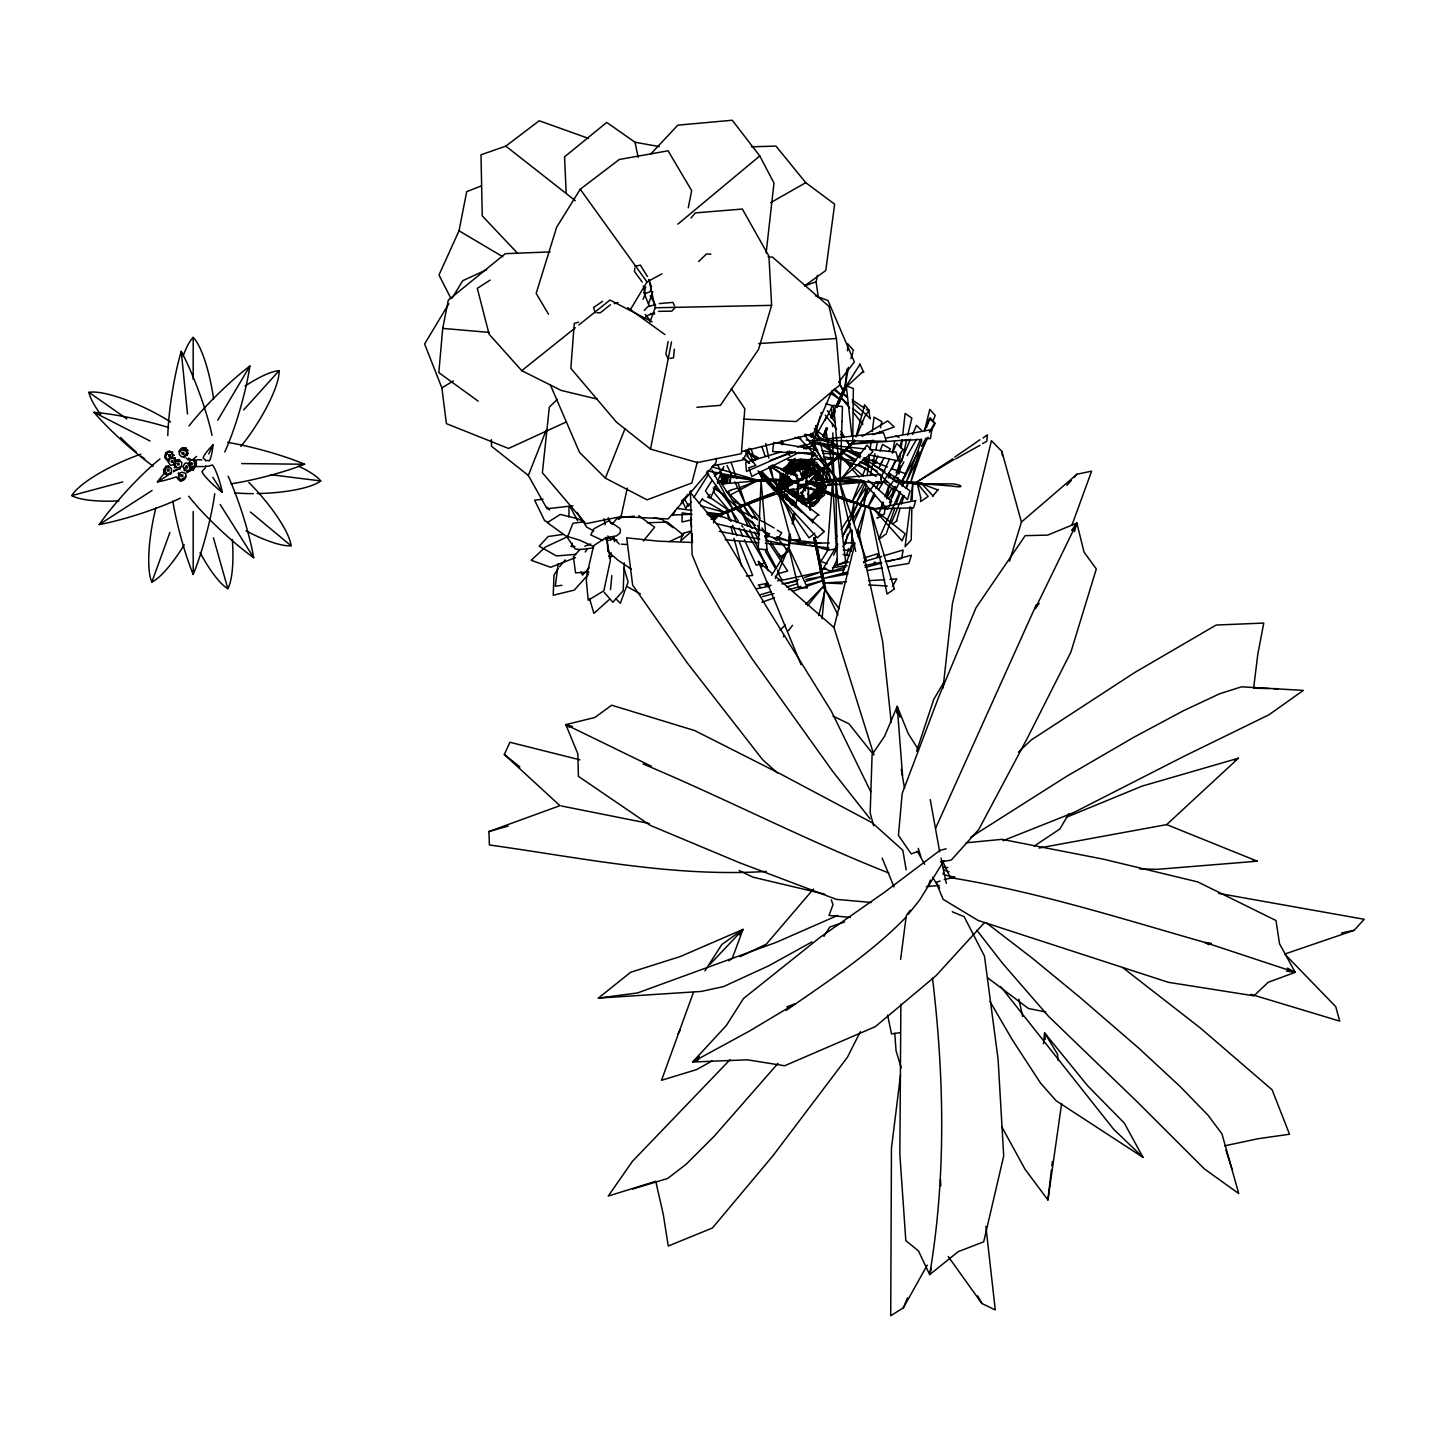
<?xml version="1.0" encoding="UTF-8"?>
<svg xmlns="http://www.w3.org/2000/svg" width="1436" height="1436" viewBox="0 0 1436 1436"><rect width="100%" height="100%" fill="white"/><g stroke="black" fill="none" stroke-linecap="round" stroke-linejoin="round"><path stroke-width="1.5" d="M568.943 516.888L568.979 506.495M786.228 488.168L787.772 478.242M823.636 480.288L822.254 468.351L817.407 465.192L809.222 463.182M831.785 413.855L831.803 409.08M852.715 442.862L853.361 388.492L846.271 385.925L851.763 435.144M804.411 487.109L806.781 484.794L806.817 481.473L805.722 482.119L820.243 482.388L843.022 477.793L824.336 482.765L806.494 484.327L804.286 485.476L804.411 487.109L801.091 487.073L798.757 484.704L823.528 482.46L842.86 477.273M851.225 551.334L851.44 545.141M858.189 536.633L858.315 530.099L882.637 641.425L891.217 722.129M723.69 483.645L723.888 475.37L720.746 474.939L722.398 483.896L756.772 480.863L729.991 495.223L728.519 491.076L731.05 490.322M814.032 495.528L817.389 493.481L818.789 483.77M952.23 911.734L964.13 916.671L984.486 956.179L998.092 1059.301L1003.71 1155.962L983.696 1241.817L958.315 1251.6L929.666 1274.63C946.27 1176.766 944.206 1076.551 932.52 978.257M783.051 479.678L783.248 473.359M911.824 508.47L911.232 539.936L905.075 546.721L910.101 506.728M912.147 499.656L912.811 482.909L910.837 500.249M820.53 484.453L820.315 488.796L821.93 485.188M851.53 543.275L852.302 530.333M724.175 483.573L723.888 475.37M813.799 446.04L814.032 442.055M813.297 446.147L813.638 440.188M814.661 440.206L813.871 449.881M896.818 713.118L897.213 706.422L908.234 733.599L918.322 749.502M814.876 440.547L814.032 450.276M853.11 516.924L853.989 502.672L851.135 516.655M611.826 575.585L610.515 589.604M813.063 446.488L813.44 440.529M849.843 446.811L855.012 440.547L840.67 453.794M822.074 618.808L824.856 588.311L823.205 578.87M896.441 521.214L900.103 508.344M943.075 687.988L952.427 603.587L991.432 440.672L1001.861 451.389L1021.427 522.058L1009.508 561.243M821.966 480.486L822.272 476.537L818.394 472.103L821.123 480.378M724.713 483.483L724.624 475.478M787.646 486.876L787.449 475.119M550.096 251.91L505.346 253.669L448.319 300.106L442.701 328.395L438.824 372.642L478.188 401.147M784.164 485.853L782.62 479.714L783.141 473.97M634.82 268.029L634.497 271.476L642.197 282.084M727.567 483.106L728.231 476.231L725.36 475.621M725.342 483.411L726.077 475.765M674.381 349.163L673.484 357.833L669.876 358.408M1043.451 1043.757L1044.582 1032.861L1087.644 1085.795L1124.406 1123.203L1143.02 1157.38L1056.196 1100.802L1040.526 1083.085L1012.254 1039.7L989.996 1001.466M716.456 458.353L715.99 462.733L668.189 518.952L621.07 516.601L585.708 523.709L542.377 472.731L549.342 407.124L557.276 399.37M726.024 483.304L726.813 475.908M726.76 483.214L727.531 476.07M730.78 476.967L730.17 482.783L730.224 476.752L756.772 480.863L739.432 487.755M846.953 369.106L844.889 388.187L862.246 372.283M766.142 253.023L773.986 183.054L759.77 155.95L732.252 120.247L677.81 125.165L650.831 153.939M866.231 483.95L863.754 505.831L867.488 488.617M867.236 475.065L869.498 455.248M1001.682 1126.65L1024.945 1169.083L1047.921 1199.975L1051.367 1170.089M1051.852 1165.817L1052.337 1161.544M773.717 442.45L772.658 451.532L777.72 451.766M897.662 477.955L897.213 481.742L898.092 477.829M176.79 477.632L179.895 480.988L184.616 479.498L185.549 476.106M870.252 448.66L871.131 441.283M898.541 470.362L900.659 452.394M902.185 439.578L901.126 448.481M902.795 434.372L905.129 413.406L911.86 418.127L907.696 435.198M901.485 482.496L921.643 484.453L921.804 483.017L901.7 481.275A82.408 16.873 0.8 0 0 894.484 480.934M805.722 486.301L813.512 477.416L838.893 457.33M872.334 431.536L874.039 417.158L881.83 421.628L880.447 427.748M900.534 1074.972L891.451 1148.226L890.715 1315.753L903.388 1307.801L927.225 1265.134M788.184 547.637C790.428 549.647 787.431 536.956 789.728 533.959M788.687 547.762L790.374 534.425M789.19 547.744L790.608 536.615M558.191 563.738L555.301 586.211L561.817 585.296M788.651 478.332L787.52 486.678L789.351 482.963M1047.921 1199.975L1061.653 1103.422M756.539 481.383C770.181 479.606 795.077 479.57 802.15 486.373C789.387 477.129 770.36 482.299 756.359 480.88C770.845 475.406 788.436 483.304 803.227 479.75L803.46 478.96M780.161 489.443L781.364 481.293M888.328 477.901L888.848 474.454L890.482 473.754L889.153 477.542M859.733 505.328L873.86 509.008L831.677 493.751L817.82 487.432L807.624 480.898M786.605 479.75L787.251 475.855M848.389 367.419L844.889 388.187L859.967 364.313M788.849 454.584L789.477 451.012M802.634 503.605L812.902 502.959L818.556 501.146L821.374 496.084L822.792 487.773M668.117 341.463L665.891 354.028L668.081 358.695M812.273 456.54L813.171 451.496M777.397 488.994L780.143 479.409M811.735 456.612L812.65 451.586M811.771 455.284L812.399 451.927M892.384 453.237L894.628 441.426M713.584 522.919L715.236 514.232L760.434 530.458M792.169 523.763L792.816 520.353M792.69 523.727L794.772 513.998M792.959 523.476L794.593 515.829M886.766 498.741L889.458 485.099M451.012 298.58L438.985 274.994L459.017 230.783L466.7 191.652L481.311 185.944M731.247 388.6L744.799 408.757L741.371 453.668L697.375 462.571L650.526 449.091L671.51 341.858M688.275 207.789L691.667 190.611L668.099 150.798L619.311 159.468L580.234 189.229L556.647 227.211L536.166 293.393L548.516 314.251M797.429 499.62L798.739 486.894M893.479 487.809L892.294 497.484M847.545 534.228L845.409 544.388M848.891 527.64L849.789 523.242M789.297 481.455L788.4 485.727L787.269 479.929L789.495 476.68M877.378 442.396L875.888 449.432M879.227 433.475L879.658 431.446M874.973 453.758L870.306 475.46M621.07 516.601L627.281 488.132M818.287 296.965L816.079 281.761L817.497 275.389M859.338 535.502L865.746 506.459L856.933 532.774M781.938 486.966L783.212 481.186M818.735 615.559L825.574 588.186L823.69 578.78M900.785 465.874L898.99 473.898M901.7 461.764L906.672 439.631M792.367 520.119L793.803 513.747M943.057 874.273L943.434 872.603M192.298 467.956L190.557 469.482M192.963 466.933L191.239 468.459L190.575 467.059L194.327 467.454L195.296 466.395L193.986 460.31L190.701 459.7L188.098 464.959M792.223 519.76L793.193 515.488M822.397 491.435L821.518 495.187L808.845 501.272M811.896 458.084L805.919 475.495M183.395 479.121L181.582 481.257L178.782 478.834M184.059 478.098L182.246 480.234L177.92 477.955L178.638 475.603L179.285 479.337L180.559 479.965L186.052 477.075L185.765 473.754L184.454 472.875L181.403 472.193L179.805 473.431M812.363 458.353L806.601 476.16L806.476 484.596M795.221 507.518L798.057 494.558L798.416 484.147M811.376 458.138L804.968 475.478L798.919 481.491L805.758 473.539L811.089 458.497M812.489 458.784L806.619 477.057L806.117 483.322M824.426 484.901L822.361 493.356L825.88 488.599L825.269 484.722M873.698 754.331L833.975 627.55L855.066 543.095M924.605 430.549L929.792 409.35L935.231 415.507L933.095 420.73M820.153 416.135L814.284 438.536L810.945 433.762M809.276 477.667L815.289 458.264M697.357 461.961L691.811 482.999L647.08 499.836L605.364 478.134L579.498 452.34L550.419 385.045M931.354 1268.365L929.666 1274.63L918.501 1250.971L905.811 1240.578L899.851 1154.329L900.875 1004.087M918.95 452.089L910.621 482.711L924.533 443.203M1074.505 531.661L1076.874 523.099L1047.688 535.107L1025.196 535.664L976.085 607.625L938.749 696.873L902.167 793.587L898.433 835.339L911.214 853.864L917.424 851.656M187.757 453.112L187.236 455.356L185.693 455.535L187.254 452.089L186.554 450.832L180.397 450.15M798.057 500.051L799.134 496.192M901.718 481.114L888.74 473.395M1036.397 604.52L935.644 828.195M808.683 497.753L812.543 496.946L815.881 492.225L818.161 484.111M820.836 413.658L821.195 412.383M787.323 476.231L783.607 485.476L785.348 488.922M809.186 475.172L810.245 471.529M691.021 218.021L695.275 212.905L742.34 209.046L768.942 256.182L771.617 305.365L758.531 349.433L720.423 405.347L696.891 407.286M873.411 509.618L873.824 508.254M848.568 548.516L846.432 555.517L843.094 554.404M855.982 436.813L864.616 404.844L869.049 410.301L864.651 416.853L857.041 435.234M921.643 484.453L921.804 483.017M652.752 291.993L648.516 303.858M901.431 504.108L904.088 495.635M651.064 288.528L650.041 291.795L645.536 293.393L643.059 299.334M877.163 557.078L878.258 553.614L864.077 557.904M906.493 488.132L908.288 482.496L905.829 488.42M784.451 470.9L789.226 462.284L801.234 461.746M868.457 460.543L868.87 457.904M888.92 485.314L885.043 496.91M899.762 446.668L901.754 440.672M787.933 484.255L789.818 478.655L790.303 485.171M853.594 542.682L842.483 573.359L847.958 573.987M881.794 506.567L883.104 502.708M810.712 499.71L819.076 493.715L821.913 485.476M891.882 469.662L894.7 461.477M889.458 523.727L894.808 508.218M816.635 489.586L815.379 493.23L810.137 495.994L815.845 489.407M896.279 504L900.551 491.74M812.148 465.82L814.535 459.251M902.58 485.996L903.908 482.173L902.203 486.14M693.426 992.384L661.529 1080.285L696.46 1069.64L712.059 1060.989M644.315 291.023L645.751 287.038M184.257 544.836A61.856 15.006 -60.7 0 1 151.857 582.047L169.897 532.451M572.336 543.131L571.079 546.595L574.992 546.488M798.506 494.864L798.99 493.499M800.929 488.204L801.485 486.678L799.475 484.991L797.213 486.301M798.829 499.997L800.229 496.12M1071.902 525.271L1091.629 471.134L1077 474.239L1021.427 522.058M926.471 427.551L930.025 417.696L935.087 423.476L931.21 431.015M928.087 886.317L930.348 880.142M868.152 461.405L866.949 464.618M649.826 322.418L655.229 307.771L648.892 279.517M921.661 440.583L906.134 482.334L928.087 437.172M811.986 941.908L768.745 965.8L723.367 986.658L701.145 991.45L598.363 998.11L630.583 972.298L680.395 956.502L743.004 929.415L732.324 958.225L728.752 960.81M822.738 487.648L824.12 483.95M775.368 578.511L788.723 547.493L807.499 587.88L798.506 587.791L788.723 547.493L771.67 575.298M787.951 474.024L789.351 470.344L792.959 468.764M916.617 751.225L933.759 699.368L944.044 682.01M783.948 471.564L785.348 467.974L796.729 464.133M799.278 499.495L805.991 486.265M572.874 505.813L547.026 508.757L528.34 475.46L546.254 430.028M605.364 478.134L625.037 428.646M781.938 487.755L780.215 480.055L782.638 473.988M860.9 479.75L851.979 501.99L864.382 481.491M862.497 475.783L865.675 467.831M903.388 1307.801L907.408 1297.911M183.862 468.405L184.346 470.829L185.711 470.003L183.036 466.7L184.526 463.954L185.729 462.913L189.013 463.523L190.324 469.608L189.355 470.667L185.603 470.272L187.667 471.6L191.024 468.046L189.462 465.731M893.21 479.821L894.592 476.429M804.663 478.529L805.183 477.29M816.133 493.589L820.046 484.058M902.544 496.335L891.164 523.422M896.136 472.713L910.442 439.236M717.318 482.011L721.428 472.318M722.236 470.38L723.852 466.574M899.959 717.192L897.213 706.422L884.612 736.219L872.101 754.6L870.18 812.848L873.609 825.79M801.091 487.073L801.467 486.176C814.374 481.168 829.864 484.632 842.878 478.224M899.636 492.081L878.652 539.344L886.281 533.887M715.936 485.242L710.551 498.346L705.435 490.807L711.52 481.24M912.524 434.48L916.473 425.379L921.643 430.405M832.27 390.484L813.422 433.744L741.802 451.55M880.035 451.227L882.566 444.442L890.5 449.019L888.435 451.55M786.551 481.24L788.238 477.38M919.991 440.637L901.79 482.011L918.627 451.263M924.497 430.405L929.487 419.007L934.657 422.884L929.379 432.2M852.966 351.443L853.469 350.312L847.707 343.868L847.814 345.448M824.856 431.482L826.382 428.054M831.013 417.607L844.224 387.899L837.35 403.354M822.649 436.49L826.633 428.018M831.247 417.625L834.388 410.552M831.713 417.804L834.855 410.75M823.402 436.526L827.118 428.161M832.162 418.038L835.303 410.965M823.833 436.813L827.549 428.431M832.324 418.181L834.693 412.85M823.959 437.065L826.167 432.074M874.237 492.835L867.9 507.141L875.224 495.205M844.368 388.079L836.416 407.196M838.462 403.857L845.535 388.474L837.062 407.501M876.032 488.796L878.742 482.765M880.537 478.726L889.369 459.341M850.92 529.058L842.896 546.829M853.576 523.153L861.618 505.167L852.499 520.047M766.321 871.437C673.071 877.36 581.257 857.759 489.389 844.978L488.922 831.534L559.95 805.668L504.323 754.51L509.906 742.268L579.893 759.823M837.457 558.73L831.677 571.402L823.384 568.279L837.87 544.082M877.917 455.912L874.362 463.595M865.208 483.358L855.928 503.318L865.244 488.348M892.636 452.322L896.71 443.544L902.993 449.432L897.536 458.443M208.741 453.938L212.977 444.909A9.801 1.4 -79.6 0 1 209.369 460.83L208.094 460.669A3.321 1.49 25.1 0 0 205.474 460.884A3.321 1.49 25.1 0 0 204.109 458.838L203.14 458.03A9.801 1.4 -50.1 0 1 212.977 444.909M842.86 535.933L857.83 503.946L841.065 529.651M889.476 502.618L899.546 481.886M809.671 506.334L813.62 506.208L817.73 502.133L820.477 496.443M833.652 555.14L837.583 546.954M813.386 456.738L815.163 453.13M940.365 861.941L951.242 860.074L978.76 829.47L1027.261 738.319L1070.915 652.034L1096.314 568.961L1084.036 552.124L1076.874 523.099L1035.23 608.685L1039.125 603.443M672.91 515.434L675.351 510.516M886.999 497.861L891.469 488.886M681.292 502.977L683.392 499.1M673.143 514.985L691.865 514.25M860.361 1031.64L847.437 1057.237L773.035 1155.639L712.4 1228.013L668.261 1246.017L663.306 1214.587L655.749 1181.272L608.236 1196.08L632.361 1161.419L730.009 1059.714M801.557 492.979L804.286 488.437M756.449 480.378L782.674 479.696L787.556 470.003L791.2 468.1M749.036 448.319L743.076 459.951L712.884 465.731M831.39 407.501L832.395 405.58L825.951 403.857M786.946 480.988L788.974 477.129M688.239 503.874L685.905 508.452L681.903 500.338M811.843 458.856L801.809 475.603M868.026 489.173L859.697 504.557L876.499 481.545M810.855 461.638L804.357 473.036M826.203 417.409L814.284 438.536L812.237 432.954M808.971 499.566L814.679 497.987L817.515 492.817L812.381 496.874M921.445 446.273L926.112 437.998M892.456 586.57L896.8 578.834L889.925 579.426M916.563 439.272L907.211 455.571M677.954 1033.92L680.179 1030.097M714.661 475.872L716.761 472.3M1068.833 813.781L1059.858 829.003L1034.082 846.181M217.751 420.174L249.864 366.108A61.856 8.796 -44.6 0 0 188.996 425.954M896.351 460.435L878.617 489.676M448.822 303.714L424.607 343.958L441.857 387.864L446.399 423.638L508.541 448.463L566.502 421.861M452.286 297.97L462.661 280.72L486.642 269.717M629.901 310.427L647.026 281.959L661.906 273.845M906.278 473.593L901.521 481.419L921.553 483.196M691.165 501.846L688.49 506.334L684.362 498.418L686.264 496.246M842.394 536.579L850.256 523.709M944.026 860.541L919.561 900.175L908.432 914.068M798.99 498.723L808.809 500.446L813.314 496.82L818.861 487.863M798.524 482.388L800.265 479.57L803.496 478.816M880.196 464.349L884.486 457.528M823.905 936.416L829.811 927.01L844.619 921.966M558.101 568.566L553.973 575.154L553.237 595.258L574.31 590.088L588.688 574.041M693.983 497.305L708.666 474.042M828.572 549.216L820.853 561.422L827.118 563.684M896.154 487.235L888.74 498.884M823.133 491.65L826.454 486.427M835.357 538.518L837.009 535.933M704.95 970.898L721.805 944.529L743.004 929.415L739.414 934.908M608.738 556.468L611.126 552.77M585.224 552.052L587.18 549.037M618.826 519.383L621.016 516.027M720.675 516.78L722.99 513.28L720.621 516.547M801.467 503.426L805.255 504.557L810.407 501.685L817.964 492.62M767.201 582.28L765.155 585.367L770.988 585.332M877.701 517.463L876.965 518.27L884.576 513.909A44.857 2.082 -75.4 0 1 884.432 512.724M783.356 636.776L784.11 635.627M787 466.969L790.518 461.71L795.149 458.246M165.858 455.912L168.174 451.299L169.592 451.03L172.356 453.614L172.661 452.089L166.666 452.107L165.158 454.35L164.889 457.94L167.114 460.4L168.712 460.31M169.053 460.83L170.704 457.222L172.105 456.953L172.876 458.264L169.197 458.03L169.053 460.83L167.85 461.279L170.328 465.318L173.218 464.833L174.133 462.589L177.364 460.866L174.636 459.7L175.12 462.069L176.502 461.261M816.599 498.489L821.589 491.345M910.137 910.28L906.295 915.755L900.623 959.338M813.62 494.792L818.7 487.719M1071.633 530.315L1076.874 523.099M644.297 319.169L646.739 315.83L654.529 312.833M699.278 503.192L702.545 498.777M875.637 463.272L876.624 462.069M792.834 466.197L789.297 470.918L796.818 466.538M895.166 486.373L892.941 489.299L883.086 481.563M702.168 499.279L724.983 512.455L700.624 505.795M838.768 382.102L854.366 361.98L827.962 300.501L815.594 295.906M816.474 493.643L819.041 490.412M689.765 491.956L690.788 490.663M612.059 524.481L617.283 517.983L634.317 516.188M932.52 496.479L938.264 489.335M933.023 495.869L921.715 483.735L950.255 483.896C959.122 483.519 968.187 488.689 951.799 486.032L921.715 483.735L937.762 489.963M807.481 605.812L824.318 585.242L805.775 604.287M559.537 566.825L565.228 559.896M643.382 540.941L654.636 527.227L638.643 515.65M687.036 495.312L687.88 494.289M713.602 490.232L714.572 493.248L729.165 510.749L710.712 497.861L707.733 497.269L710.084 494.451M788.759 473.826L792.798 468.962M809.312 475.316L810.855 473.467M813.44 470.398L814.517 469.105M817.156 465.964L817.946 465.013M778.007 1063.376L714.338 1136.091L685.941 1164.452L667.614 1178.489L632.63 1189.062M819.076 493.715L822.9 489.191L822.702 485.332M713.459 521.304L718.808 515.003M813.44 889.01L766.25 944.224L740.043 956.681M817.964 514.626L811.932 521.537L771.67 479.947L802.634 503.246M579.947 549.432L573.395 556.881L575.531 572.802L588.832 572.174M788.938 470.882L792.851 466.431M243.707 409.87L279.087 370.703A61.856 15.006 -38.6 0 0 245.035 386.087M1066.948 485.332L1071.256 480.575M1074.128 477.398L1077 474.239M984.414 922.666L936.146 975.565L875.35 1026.65L784.612 1065.763L747.384 1059.822L692.619 1062.012L726.347 1025.483L743.453 998.576L820.441 937.08L884.917 891.953L940.077 850.291L946.127 848.82M1250.846 994.304L1339.734 1021.122L1335.767 1006.69L1284.735 954.043L1354.112 930.331L1364.2 919.291L1218.733 893.389M589.137 567.902L582.531 575.118L580.916 571.815M814.409 492.961L817.066 490.053M675.423 307.286L671.851 311.145L658.424 311.343M784.738 471.762L790.68 465.372M644.225 310.445L647.762 306.676L655.444 304.611M718.054 481.491L718 482.729M719.759 480.898L737.207 507.518L714.266 486.678M709.994 964.328L743.004 929.415M717.533 483.232L720.064 480.575M854.564 440.278L841.047 453.758M855.012 440.547L840.114 455.338L852.356 466.341M855.3 440.96L840.347 455.804M785.295 625.055L780.071 630.153M791.487 474.598L801.144 467.597L806.781 468.962L795.957 470.326M698.614 261.514L706.512 253.992L710.892 254.208M787.197 473.467L791.667 469.213M1018.429 752.123L1031.227 739.989L1134.584 672.604L1216.148 625.055L1263.77 623.062L1257.792 654.313L1253.61 688.221L1269.137 688.544M840.257 456.163L845.768 450.976M906.08 473.898L891.397 468.585M166.055 473.97L164.53 471.941L163.471 472.947L167.671 475.531L169.179 473.359L171.405 473.198L171.494 468.549L169.807 467.436M905.649 917.532C870.306 954.007 827.513 981.506 786.156 1010.423M1039.072 848.03L1166.678 824.605L1238.424 758.208L1142.087 786.12L1066.302 817.299M183.431 448.517L186.124 447.781L187.075 451.335L188.08 450.186L182.623 447.529L179.949 449.809L180.595 451.981M182.623 450.419L185.316 449.665L187.613 453.991M809.186 500.464L815.433 494.792M609.187 599.638L593.912 613.369L589.532 598.65M183.503 456.684L181.492 456.81L179.356 454.53L179.285 450.814L180.577 450.689M723.026 468.405L720.405 470.721L717.749 464.815M790.572 474.813L797.159 469.087L807.391 468.064M839.683 455.05L824.138 467.508L809.419 476.572M854.061 461.1L837.314 457.761L829.559 464.169M839.001 456.971L814.015 476.519L807.499 483.519M839.306 455.086L823.69 467.562L804.501 478.296M813.404 499.1L810.407 501.685L801.755 502.636M801.485 486.678L806.099 484.991L808.109 486.14M677.846 224.16L759.77 155.95M698.704 1059.588L692.619 1062.012L699.332 1056.483M814.768 533.205L809.078 537.836L768.296 480.055L783.769 496.82M812.902 502.959L821.374 496.084M490.107 280.128L477.308 288.367L489.084 334.175L521.753 370.667L575.387 327.749M578.852 324.967L609.995 300.052L652.106 321.826M691.344 531.661L680.718 540.851L682.603 533.546L683.787 533.277M610.444 304.719L600.338 312.779L596.891 312.761M517.445 253.113L482.245 215.885L481.006 154.783L505.831 146.131L539.236 120.75L588.437 138.377M165.373 467.256L164.799 469.482M176.161 459.987L174.259 465.677L176.879 467.992L181.528 466.933L181.78 462.177L179.841 461.243M794.413 465.246L797.554 462.877L803.406 463.756L794.952 465.91M609.385 558.209L612.436 555.947M804.411 286.015L825.772 270.524L834.657 204.199L805.74 182.677L775.961 146.095L751.369 146.795M982.978 437.998L987.447 434.821L986.747 441.337L982.601 443.527M892.402 524.086L896.89 520.909M797.877 480.288L779.981 490.125M817.281 472.911L824.551 467.813M602.635 301.291L593.571 307.483L595.168 312.761M795.436 466.79L804.519 462.93L809.742 465.731L798.919 464.42M952.678 458.892L915.091 483.124L954.276 459.305M970.88 837.134L1065.871 776.804L1133.345 737.548L1183.174 710.874L1219.505 693.821L1241.512 686.821L1303.332 690.393L1268.885 714.823L1183.82 756.395L1073.841 812.507L1003.01 840.688M863.61 562.894L866.644 560.902L838.642 478.744L855.694 551.37M808.576 496.982L815.881 492.225M180.38 498.148A61.856 8.796 -18.1 0 1 99.21 524.553L152.072 490.484M794.539 464.869L803.37 460.615L808.755 463.074L797.86 462.733M168.909 458.694L167.797 459.394L165.553 456.917L165.84 453.345M164.404 473.234A22.258 3.159 -46.9 0 0 157.404 481.922L166.756 476.052M173.379 471.87L176.574 469.859M711.179 519.24L727.101 511.593M711.52 518.988L716.385 515.219L726.975 510.875M785.743 466.897L795.077 461.261M189.319 467.615L190.683 466.79L188.852 465.192M441.857 387.864L453.399 380.953M862.103 436.364L887.735 420.892L894.233 426.977L872.693 434.677M618.144 519.006L621.806 516.852M770.665 202.655L805.74 182.677M783.338 468.19L788.508 465.264M808.612 507.877L811.986 506.01M692.619 1062.012L749.52 1031.03L795.023 1003.8L786.91 1006.869M792.277 484.524L779.497 490.681M822.505 579.031L824.156 588.437L839.198 608.9M174.205 467.974L175.677 467.221M181.959 448.535L179.141 451.712M1234.601 760.165L1238.424 758.208M610.803 539.667L614.375 537.836M798.129 453.004L751.836 476.411L748.73 467.831L754.672 465.785M805.991 449.055L813.871 445.106L803.604 448.696M793.821 471.888L799.116 469.231M669.517 541.623L683.392 535.072L667.471 522.076L647.295 522.776M800.66 466.969L790.787 471.6L794.754 467.382L806.745 468.082M804.698 504.772L811.879 501.469M565.963 537.459L545.465 547.008L531.212 560.273L550.652 567.292L575.513 557.617M837.619 915.432L776.14 942.393L637.512 992.94L598.363 998.11M792.026 451.532L746.451 471.475L745.751 462.446L781.094 451.891M801.898 447.206L814.068 441.893L809.868 443.168M809.707 505.544L817.73 502.133M716.402 515.434L726.939 511.108M727.334 512.042L716.797 516.368L708.217 515.362M727.514 512.185L716.923 516.547L716.385 515.219M808.665 500.051L814.715 497.574M774.076 492.656L751.225 501.29M765.675 496.102L773.753 493.033M751.746 502.618L780.825 492.404L799.888 488.473M584.775 546.272L590.735 544.011M966.195 842.788L1001.879 839.342L1103.638 859.231L1197.768 881.919L1275.994 920.53L1279.53 943.793L1295.254 972.316L1268.239 982.278L1253.897 995.83L1168.33 982.314L978.095 920.44L943.111 899.349L936.11 882.35L940.149 881.004M805.74 285.531L816.079 281.761M765.729 496.623L773.807 493.679M791.577 471.098L795.293 469.751M761.924 602.276L774.327 597.807M792.834 591.273L823.474 580.431L807.194 584.757M795.472 451.55L769.624 460.597M766.016 497.053L774.183 494.199M786.731 583.465L798.613 579.48M804.573 577.487L821.877 571.69L781.022 580.467M944.188 879.658L954.635 877.055M800.606 464.366L810.389 463.164M802.904 500.015L813.314 496.82M759.931 594.917L771.258 591.506M797.249 446.991L805.668 444.442M798.47 462.32L810.012 460.094L814.517 463.936M578.546 322.167L574.274 323.441L570.846 368.352L616.367 422.058L650.526 449.091M845.714 566.987L822.289 573.915L844.404 569.553M863.575 561.727L881.722 556.396M805.937 581.311L822.738 576.357L805.919 579.462M593.391 547.942L579.659 549.557L575.046 548.857L567.31 537.459L572.964 523.242L582.944 522.004M786.569 586.983L797.321 583.824M883.894 555.75L903.172 550.006L901.646 558.478L885.222 561.494M843.022 477.793C833.76 482.945 812.309 482.173 806.781 484.794M488.922 831.534L508.057 826.077M614.267 303.642L618.09 302.547M801.001 468.71L804.806 467.687M790.518 461.71L801.037 458.874L808.755 461.746M118.937 500.895A61.856 15.006 -5.7 0 1 71.8 495.582L122.778 481.922M825.718 568.135L821.428 569.284L825.808 568.656M834.298 565.838L848.73 561.997M762.48 596.64L773.914 593.589M788.472 589.729L800.947 586.409M897.392 558.999L911.411 555.193L908.826 563.433L888.238 566.843M887.969 561.458L894.341 559.807M847.043 572.174L823.115 578.421L847.24 574.113M865.172 567.417L881.758 563.091M786.892 490.376L793.821 488.761M871.49 902.49L836.326 899.349L739.612 862.767L650.364 825.431L578.385 776.32L577.846 753.828L565.82 724.624L594.863 717.479L611.7 705.202L694.773 730.601L781.058 774.255L872.208 822.756L902.813 850.256L906.17 869.857M800.121 498.436L804.124 497.466M777.63 580.826L781.884 579.821L778.168 573.359M634.981 266.306L640.384 265.121L647.403 276.448M1224.585 1145.838L1258.008 1138.748L1289.51 1134.225L1272.134 1089.834L1200.604 1028.212L1122.719 967.577M164.853 469.518L163.381 469.841L164.53 471.941M1341.547 932.951L1354.112 930.331M768.278 583.195L758.316 585.008L760.883 587.575M864.705 565.533L881.201 562.284M167.509 452.304L168.909 452.035M769.786 586.211L756.664 588.67M781.92 583.931L797.195 581.077M886.658 437.98L931.784 429.561L930.51 438.572L928.177 438.608M608.685 537.244L616.636 535.825L619.957 533.187L620.478 530.243L619.813 528.376L608.846 520.819L594.019 528.681L590.752 534.874L602.797 540.528M873.519 440.313L851.386 444.227L908.108 439.829M808.163 482.137L813.727 481.15M820.764 479.911L824.785 479.193M867.524 570.505L882.027 567.938M824.156 588.437L825.574 588.186M814.984 486.607L865.1 482.011M174.743 463.936L173.846 464.079L176.628 466.88M804.914 465.623L794.144 467.346L799.116 464.384L808.612 467.454L804.788 466.933M691.883 519.706L682.028 522.022L682.208 512.867L691.757 514.321M710.371 516.852L716.654 515.883M900.049 1032.628L891.523 1033.938L887.592 1015.072M832.395 567.705L847.186 565.587M562.984 534.443L548.193 536.49L539.182 546.218L556.486 555.929L575.692 554.35M794.79 465.946L798.703 465.444M818.179 485.242L822.666 484.686M798.47 498.687L804.34 497.951L798.039 496.174L791.003 489.891M543.023 499.154L534.605 500.177L544.603 520.64L548.444 522.524M816.151 440.134L883.463 432.721L886.425 441.247L816.169 440.385M796.98 488.276L798.703 488.132M827.639 484.129L837.044 483.286M659.286 303.588L672.82 302.386L674.561 305.653M166.738 472.965L164.135 471.923L165.535 468.513L164.045 468.818L166.773 474.239L168.353 474.526M926.364 886.604L939.216 885.456M746.415 575.998L752.679 575.495L739.343 541.839M756.359 480.88L777.504 479.947L797.483 482.209L796.441 481.957M758.639 343.581L836.434 338.501L840.329 384.615L796.19 421.556L743.453 419.097M1166.678 824.605L1257.326 861.205L1157.362 869.318L1139.663 868.888M806.35 459.628L820.333 459.305M884.72 579.767L868.493 580.629M845.319 482.693L865.226 481.796M846.522 581.742L823.905 582.908L842.34 583.734M806.655 487.827L803.155 487.917M802.455 463.559L810.873 463.236M841.281 481.975L860.846 481.401M822.505 459.269L835.931 458.946L823.492 456.738M655.229 307.771L771.617 305.365M860.774 480.863L834.998 480.863M804.824 500.536L798.29 500.661L803.855 502.708M873.95 562.266L875.493 562.284M860.613 480.629L814.75 478.87M804.734 461.369L816.438 462.41L819.705 467.364L814.266 463.72M789.244 490.448L797.465 495.851L803.998 495.815M829.236 542.987L789.279 543.131L828.895 547.978M706.817 514.16L720.908 514.142L707.356 512.437M195.368 466.556L204.074 466.556M843.596 543.023L853.792 542.862L849.179 550.742L843.273 549.737M787.915 459.969L789.674 459.969M241.661 463.577L304.558 464.223A61.856 8.796 -14.1 0 1 231.052 483.86M807.57 467.526L803.621 467.472L807.624 469.213M803.442 460.579L807.804 460.651L804.142 459.161M943.416 867.452L947.886 867.541M1273.57 688.634L1278.004 688.724M801.234 452.681L814.535 453.13M839.468 453.973L823.151 453.435M796.459 497.736L804.681 498.077M868.744 584.919L887.197 586.014M768.045 256.882L772.442 257.08L829.039 306.478L836.434 338.501M796.136 505.508L792.223 505.31L789.603 502.349M621.285 544.172L627.442 544.567M798.003 468.226L808.522 468.908M822.541 480.342L816.922 479.929M901.467 481.975L921.409 483.681M765.424 543.293L789.01 545.195L766.196 540.457M442.701 328.395L489.55 332.434M758.764 542.754L725.108 539.721M908.485 483.017L921.445 484.201M850.327 917.389L829.003 915.45L833.006 904.626L831.282 899.869M782.674 479.696C787.287 478.726 798.793 484.345 800.265 479.57M791.433 502.205L783.984 494.235L786.192 499.746L795.616 502.636M650.544 313.551L654.636 313.981M865.334 448.947L813.961 443.509L860.433 453.112M869.552 449.396L896.046 452.107L898.523 460.884L868.69 454.817M1253.054 860.72L1257.326 861.205M954.653 877.199L944.439 874.955M804.824 487.971L821.823 491.722L873.644 509.475M844.314 554.924L849.771 555.57M879.119 482.927L881.435 483.196L880.645 474.436L842.501 477.65L867.003 445.088L872.926 451.837L842.501 477.65L864.185 481.06M270.506 474.67L320.731 480.934A61.856 15.006 16.4 0 0 298.311 466.054M691.865 510.408L678.941 508.613M820.584 543.4L789.746 539.38L805.722 543.813M1286.476 971.167L1295.254 972.316L1287.374 968.115M1211.374 943.38L1204.983 942.465C1120.798 918.448 1036.81 891.612 950.237 877.629L942.447 860.702M807.588 487.863L810.263 488.258M798.254 452.412L817.335 455.679M775.35 442.701L817.73 449.863M821.877 450.581L839.575 453.686M790.967 480.988L791.864 481.15M793.803 481.491L795.382 481.778M566.143 192.28L564.545 156.847L606.728 122.437L635.017 142.236L659.268 146.598M719.274 531.302L759.734 539.146M867.757 463.738L860.595 462.374M707.409 470.954L759.249 480.683L711.789 466.826M654.134 517.732L661.709 519.204L673.179 527.748M561.243 805.937L649.395 823.546M1045.713 1012.003L1028.409 1008.467L987.717 977.88M788.795 489.784L789.872 493.589L794.826 496.587L805.129 498.723M838.642 446.74L806.278 439.865M800.767 438.698L794.934 437.424M774.668 537.764L789.513 541.246L777.361 536.705M764.957 535.466L772.73 537.315M759.105 534.084L716.402 523.619M597.304 399.118L561.207 390.43L521.753 370.667M617.085 540.08L607.123 537.585L607.823 551.334L617.803 560.058L631.266 569.105M824.874 894.215L752.931 877.163L739.163 870.503M813.638 489.012L817.712 490.125M569.446 727.244L565.82 724.624L572.246 726.401M809.707 544.926L828.105 550.024M184.023 448.391L185.459 448.786M643.077 763.952C725.521 798.542 805.381 840.132 888.758 872.98M810.604 467.867L814.374 469.016L816.186 472.516M812.722 463.81L816.402 464.941L821.571 478.009M873.86 509.008L822.972 491.076M873.932 508.506L845.194 499.082L818.484 488.168M804.142 460.615L810.371 462.607M819.292 490.645L852.212 502.618M605.436 539.433L609.008 540.582M805.183 434.21L836.991 445.034M797.124 475.406L772.227 464.959M1295.254 972.316L1204.983 942.465L1208.807 944.601M895.651 436.077L899.08 437.262M943.434 869.803L949.088 871.814M803.191 466.933L807.158 468.351M837.314 457.761L868.6 469.626M764.167 531.823L769.75 533.887M794.413 475.244L786.856 472.193M897.482 481.616L898.487 482.011M789.028 500.715L792.959 502.277M887.43 466.987L864.562 457.761M860.918 456.271L845.678 450.06L860.092 457.815M797.465 495.851L802.939 498.112M804.609 463.038L808.63 464.743M810.299 469.662L813.835 471.188L816.922 480.665M844.224 387.899L845.535 388.474M780.663 469.428L785.438 471.582M593.696 546.577L579.444 540.098L565.856 536.005L547.331 522.65L560.22 514.429L577.99 518.791L583.77 521.681M775.44 466.915L778.922 468.585M651.423 766.285L565.82 724.624M948.191 1256.446L981.811 1303.439L995.274 1309.937L985.868 1226.398M788.292 500.859L796.154 504.646M833.042 716.115L848.963 723.798L873.752 754.959M872.137 459.538L877.055 462.015M756.987 518.988L735.178 508.326L753.631 523.494M168.586 427.551A61.856 8.796 12.4 0 0 94.04 412.329L150.026 440.978M792.026 495.384L797.608 498.31M860.038 461.925L877.216 471.152M166.002 453.112L167.276 453.812M856.233 459.879L842.896 452.699L855.156 461.477M864.023 459.951L867.954 462.069M593.786 530.961L586.678 527.084L577.182 512.419M873.86 465.264L885.025 471.367M627.083 586.624L640.402 593.93M771.114 465.623L774.758 467.633M194.434 462.518L195.996 464.833L192.262 467.885L194.614 467.4L193.896 466.072L195.332 465.838L195.26 464.349M751.225 454.009L758.046 457.599M750.723 454.871L757.364 458.856M750.92 454.404L757.436 458.066M817.587 466.269L823.079 469.41L826.867 473.79L826.651 479.714L823.079 469.41M777.235 530.189L781.705 532.738L776.948 540.528L772.747 537.531M840.742 449.432L844.242 451.442L841.029 449.001M817.281 435.916L828.518 442.396M810.694 487.648L812.399 488.635M815.325 490.304L817.389 491.507M820.638 493.374L822.469 494.433M713.154 487.971L723.439 494.289M459.017 230.783L502.744 256.721M811.789 484.417L814.75 486.194M786.874 493.876L788.526 497.646L794.144 501.02M770.899 466.395L791.703 480.18A44.319 3.051 29.7 0 1 792.08 480.486M168.497 474.383L170.722 474.203L170.417 472.929M792.008 494.433L797.572 497.879M771.15 466.915L793.282 482.37M866.411 409.475L868.726 410.337M818.717 472.121L813.763 468.926L819.884 477.919L818.717 472.121L823.977 480.324M732.001 499.728L741.425 505.867L726.293 491.166M852.158 399.908L864.634 408.273M847.366 396.641L842.573 393.374L847.402 397.646M819.902 443.652L838.75 456.522L824.713 444.442M831.606 393.859L839.827 399.549L831.588 391.561M100.628 414.376A61.856 15.006 44.3 0 1 88.96 392.351L126.889 418.899M833.436 389.497L841.675 395.385L834.765 388.905M855.335 451.801L860.343 455.391M863.664 457.797L910.065 490.897L907.48 499.584L862.444 459.341M858.656 463.99L876.104 476.555M810.73 468.531L817.569 473.449L820.871 478.206M627.765 307.663L664.868 334.552M814.266 428.754L829.793 440.493M831.408 441.714L836.219 445.357M986.406 922.863L1032.646 958.458L1079.71 997.158L1138.802 1048.19L1180.248 1086.621L1208.197 1115.395L1221.982 1133.937L1238.729 1193.549L1204.427 1168.94L1137.42 1102.04L1048.549 1016.329L1002.974 963.825L976.839 930.277M505.831 146.131L575.298 200.663M528.34 475.46L491.579 446.309L491.309 439.631M742.663 458.228L749.053 463.307M504.323 754.51L519.886 766.896M793.839 495.007L796.926 497.466M760.254 472.211L769.983 480.001L761.672 471.439M812.579 464.6L819.364 470.075M810.407 468.692L813.745 471.475M250.42 512.024L291.023 545.734A61.856 15.006 30.4 0 1 245.987 530.853M793.57 490.735L796.854 493.481M801.97 512.347L764.921 480.252L817.335 537.728L824.156 531.697L821.697 529.507M801.073 664.671L758.37 561.422L771.814 573.179M775.171 576.105L833.975 627.55M780.771 495.348L783.679 497.879M853.899 467.705L863.395 476.178M868.134 480.396L891.666 501.272L887.556 509.331L862.085 480.45M777.468 772.981L762.66 759.752L686.875 662.409L632.648 585.116L626.688 537.818L658.334 541.175L692.475 542.485L691.919 533.636M852.248 401.918L870.108 418.45M852.984 408.721L861.582 415.471M848.658 447.009L859.374 456.594M812.794 468.513L815.827 471.277M847.258 403.462L840.778 397.413L849.699 407.986M854.24 440.296L855.282 441.265M791.11 500.231L793.964 502.923M786.21 490.645L789.261 493.553M1143.02 1157.38L1113.69 1129.324L1000.712 986.622M743.848 457.869L749.484 463.272M811.807 464.546L820.046 476.052M758.513 472.049L766.716 480.109M810.066 470.452L816.24 476.608M803.298 477.398L800.498 473.97M615.847 598.758L620.334 603.282L628.088 581.993L623.924 567.651M746.953 456.127L752.841 462.248M612.346 536.795L619.239 544.047M810.891 468.98L813.602 471.852M547.062 507.195L549.647 509.96M786.228 490.143L788.849 492.979M798.165 436.724L837.17 479.157L804.483 434.857M604.305 592.476L612.921 602.258L623.188 590.699L624.229 562.84M841.406 456.917L850.938 467.759M852.302 469.321L859.284 477.273M760.111 518.324L747.402 503.533L757.49 519.886M790.267 468.136L792.151 470.398M794.736 473.467L796.28 475.316M798.847 478.385L800.337 480.145L802.796 479.265L802.796 471.062M853.235 412.204L862.695 424.553L862.246 420.928M804.178 477.775L791.828 459.305M840.706 434.139L843.381 437.406M846.055 440.672L850.076 445.573L846.612 440.224M786.048 549.234L788.184 551.855L780.645 556.576L778.958 553.955M825.269 415.219L836.56 429.059M645.213 314.34L649.323 319.384M790.626 489.514L796.8 497.215L796.298 490.95M813.243 496.192L814.679 497.987M814.356 469.644L820.871 477.919M870.054 818.825L832.593 771.24L751.674 658.191L720.926 610.785L700.894 576.015L692.08 554.673L690.465 492.763L717.695 525.038L766.232 606.333L831.354 711.233L870.772 791.757M788.526 497.646L792.169 502.331M789.567 489.622L794.826 496.587M746.235 453.381L748.138 455.966M758.37 561.422L762.211 566.717M580.234 189.229L647.026 281.959M706.386 472.121L733.024 509.206L712.041 470.057M607.823 535.951L610.821 540.151M817.407 465.192L823.672 474.113M752.392 518.234L743.417 505.077L748.964 515.793M757.31 525.504L759.77 529.13M764.688 536.4L768.386 541.839M769.606 543.652L787.682 571.043L779.174 573.413L777.558 570.289M917.353 851.243L924.676 864.31M738.337 521.071L731.068 509.977L736.596 522.524M932.485 877.252L939.557 888.094M827.405 410.642L834.729 421.915M840.832 431.303L844.296 436.652M743.92 529.722L747.276 534.928M569.751 506.046L577.685 520.837M798.578 471.188L792.259 460.597M212.833 477.29L222.239 492.225A17.376 2.477 43.1 0 1 201.938 471.636L203.625 469.662A5.906 2.639 -32.2 0 0 205.581 465.767A5.906 2.639 -32.2 0 0 209.943 465.677L212.438 465.013A17.376 2.477 72.5 0 1 222.239 492.225M220.175 504.467L253.687 557.689A61.856 8.796 72.5 0 0 228.127 476.249M763.288 561.009L764.562 563.056L756.216 565.156L744.351 539.756M752.087 528.448L739.271 506.711L747.976 526.043M754.223 532.11L758.513 539.397M765.424 551.209L775.081 567.992M650.221 295.816L655.606 305.419M839.432 383.933L843.47 391.364L839.252 382.407M782.135 440.978L783.517 443.939M781.346 441.014L783.033 444.083M780.951 441.355L782.62 444.406M780.879 441.66L782.566 444.729M977.719 1295.918L981.811 1303.439M776.679 568.638L766.124 548.803M787.718 451.532L789.782 455.427M787.395 451.353L789.405 455.194M751.818 521.322L758.962 535.054M781.148 491.381L784.128 497.215M791.541 460.723L795.185 467.939M747.743 449.971L753.433 461.315M758.172 470.775L762.983 480.396L759.931 472.39M824.856 588.311L837.906 614.788M727.011 465.444L732.97 477.919M734.837 481.85L745.481 504.269L738.068 482.729M859.805 363.972L863.736 372.247M810.353 435.305L811.34 437.459M812.363 439.667L831.157 480.737L819.974 442.073M826.669 477.308L828.285 480.809M608.182 517.768L610.803 523.422M863.575 371.906L863.485 371.709A14.019 1.364 -48.6 0 0 862.121 372.445M768.314 570.702L749.736 529.92M790.285 459.592L797.752 479.103M739.199 528.322L742.663 536.041M790.249 460.112L797.716 481.024M730.96 521.465L726.885 511.665L729.129 520.155M882.189 858.154L894.054 886.927M732.593 525.396L736.812 535.664M643.705 292.298L649.539 306.55M648.803 279.93L651.585 286.895M786.228 484.219L789.369 492.368M801.073 492.494L805.722 505.705M755.426 460.579L750.956 448.804M804.106 486.678L805.614 490.843M809.24 500.769L810.281 503.677M613.1 537.459L614.554 541.623M802.598 494.343L804.77 500.823M761.762 446.381L765.298 456.522M768.834 466.664L773.43 479.929L770.558 466.305M736.632 478.565L731.373 463.218M1225.949 1150.057L1232.052 1169.066M918.25 848.371L920.817 856.448M805.345 502.726L806.529 506.549M901.269 1067.917L896.046 1050.757L894.754 1033.202M213.443 537.854L227.821 588.634A61.856 15.006 64.9 0 1 200.035 552.555M643.274 285.908L645.428 293.554M819.292 439.631L815.504 425.63M741.676 566.448L733.958 538.267M730.816 526.527L732.916 534.354M797.554 462.877L798.129 465.102M930.241 799.529L939.683 851.799M817.569 473.449L819.058 479.821M186.285 453.453L186.626 454.997M1018.896 999.187L1022.647 1016.491M941.011 858.1L946.306 883.32M765.765 443.544L768.816 458.03M635.017 142.236L638.158 157.332M901.269 769.391L904.536 788.292M778.438 483.16L779.694 489.568M811.914 519.042L812.632 522.901M783.607 483.322L784.774 489.766M822.702 578.959L824.354 588.329M868.636 409.888L870.18 418.917M604.071 518.737L605.095 524.804M809.365 505.903L810.066 510.265M829.128 446.901L834.101 480.037L832.467 439.416M1001.861 451.389L1002.49 455.625M810.46 509.977L808.342 490.879M808.54 499.979L807.75 493.194M180.11 467.113L180.218 468.118M822.379 485.368L822.846 489.568M721.805 475.065L722.972 483.77M1058.17 1060.522L1057.488 1054.114L1044.582 1032.861L1045.211 1039.359M902.562 775.727L897.213 706.422M167.797 435.682A61.856 8.796 -81 0 1 181.259 351.389L187.506 413.981M180.074 467.472L180.182 468.549M756.718 480.145L756.844 481.581M785.241 479.786L786.013 488.473M690.931 518.145L691.488 526.994M818.197 484.668L818.412 488.599M940.49 1179.369L940.777 1185.813M822.307 476.752L822.469 481.114M816.025 479.014L816.24 486.391M787.951 477.596L788.238 487.881M780.089 474.167L780.215 480.055M723.17 475.244L723.295 483.699M802.796 460.364L802.796 461.602M802.796 463.272L802.796 464.564M802.796 467.562L802.796 468.908M183.108 355.966A61.856 15.006 -80.7 0 1 193.196 337.388L193.196 379.391M193.196 511.539L193.196 574.436A61.856 8.796 75.3 0 1 172.787 501.128M71.8 495.582A61.856 15.006 -24.3 0 1 140.854 454.153M248.805 482.388A61.856 15.006 49 0 1 291.023 545.734M279.087 370.703A61.856 15.006 -57.2 0 1 240.889 446.434M232.327 539.505A61.856 15.006 83.5 0 1 227.821 588.634M320.731 480.934A61.856 15.006 -2.2 0 1 257.224 493.571M253.346 493.625A61.856 15.006 -2.2 0 1 234.678 492.907M88.96 392.351A61.856 15.006 25.7 0 1 170.633 422.04M144.785 458.928A61.856 15.006 44.3 0 1 141.392 456.289M136.223 452.017A61.856 15.006 44.3 0 1 120.57 437.459M151.857 582.047A61.856 15.006 -79.3 0 1 155.878 507.877M193.196 337.388A61.856 15.006 80.7 0 1 213.587 398.849M253.687 557.689A61.856 8.796 43.1 0 1 188.708 496.228M194.416 467.382A21.001 9.388 -32.2 0 1 193.052 470.541M227.642 442.396A61.856 8.796 15.3 0 1 304.558 464.223M249.864 366.108A61.856 8.796 -74 0 1 224.734 451.945M195.063 460.435A21.001 9.388 30.7 0 1 201.884 459.969M193.268 459.376A21.001 9.388 30.7 0 1 193.268 460.687M181.259 351.389A61.856 8.796 69.6 0 1 211.989 435.395M193.142 459.843A21.001 9.388 -5.7 0 1 196.642 456.433M188.583 458.174A21.001 9.388 -5.7 0 1 191.06 460.041M153.131 466.179A61.856 8.796 41.8 0 1 94.04 412.329M99.21 524.553A61.856 8.796 -47.5 0 1 159.988 458.946M214.736 493.643A61.856 8.796 -75.3 0 1 193.196 574.436M186.734 472.731A22.258 3.159 -17.5 0 0 192.298 469.357A7.126 1.005 63.7 0 0 191.957 467.562M176.305 476.86A22.258 3.159 -17.5 0 1 157.404 481.922M188.78 460.094A7.557 3.375 57.8 0 1 186.339 458.048M191.58 460.041A3.482 3.213 -90 0 1 195.96 461.315A3.482 3.213 -90 0 1 194.793 466.09M180.021 468.854A9.801 1.4 -12.6 0 1 173.487 470.703M815.163 478.852A49.686 4.003 0.7 0 1 811.807 478.439M817.084 479.929A45.952 2.98 -0.4 0 1 814.894 479.732M876.05 481.814A82.534 16.819 0.8 0 1 879.73 481.85M881.578 481.868A82.534 16.819 0.8 0 1 887.107 481.993M896.244 482.352A82.534 16.819 0.8 0 1 901.646 482.675M896.333 481.957A82.121 16.891 0.8 0 1 901.754 482.299M894.52 481.329A82.067 16.909 0.8 0 1 901.772 481.742M894.413 480.934A82.947 16.801 0.8 0 1 901.611 481.347M796.316 475.872A44.319 3.051 28 0 1 794.341 475.208M797.572 475.495A47.962 4.146 27 0 1 796.89 475.28M749.089 452.286A91.33 13.462 32.7 0 1 745.822 450.383M749.323 452.178A91.742 13.588 32.7 0 1 746.056 450.276M750.382 453.614A91.276 13.427 32.7 0 1 745.517 450.796M750.202 454.099A91.635 13.516 32.7 0 1 745.32 451.263M750.238 454.35A92.173 13.696 32.7 0 1 745.32 451.514M808.504 491.507A51.157 4.111 79.6 0 1 808.306 488.33M800.893 492.351A51.157 4.111 75.2 0 1 801.198 493.14M813.925 538.033A102.943 8.634 79.4 0 1 822.128 578.78M813.691 537.638A103.392 8.796 79.4 0 1 821.984 578.87M814.445 538.087A102.853 8.58 79.4 0 1 816.133 545.931M816.563 547.906A102.853 8.58 79.4 0 1 822.595 578.672M814.912 537.764A103.159 8.67 79.4 0 1 816.635 545.644M817.048 547.654A103.159 8.67 79.4 0 1 823.133 578.618M815.092 537.261A103.715 8.849 79.4 0 1 816.815 545.231M817.246 547.26A103.715 8.849 79.4 0 1 823.402 578.618M803.586 474.167A46.383 3.195 -65.3 0 1 802.724 475.424M801.97 475.226A50.063 4.344 -64.3 0 1 801.557 475.801M741.909 505.418A105.295 6.39 -22.7 0 1 763.665 497.161M764.06 497.502A105.115 6.426 -22.7 0 0 742.232 505.795A105.061 7.431 -23 0 0 726.526 512.096M742.34 506.334A105.331 6.408 -22.7 0 1 764.114 498.059M726.401 511.378A105.887 7.557 -23 0 1 749.987 502.044M726.939 512.706A105.654 7.521 -23 0 1 750.49 503.372M726.383 511.611A105.349 7.467 -23 0 1 742.232 505.275M726.76 512.544A105.187 7.449 -23 0 1 742.591 506.208M806.888 487.917A43.206 3.177 21.4 0 1 807.929 488.007M803.675 487.971A46.616 4.416 20.5 0 1 805.04 488.06M809.922 482.999A43.206 3.177 21.8 0 1 809.096 482.37M882.96 502.008A49.542 1.687 -73.5 0 1 878.329 515.219M884.522 512.383A45.234 1.957 -76 0 1 885.366 506.585M903.926 461.961A205.94 3.68 -62 0 1 894.772 478.134M892.833 481.491A205.94 3.68 -62 0 1 890.858 484.901M886.748 532.684A37.156 0.951 -69.5 0 1 890.14 522.363M979.926 439.757A52.576 1.526 -34.4 0 1 954.689 457.115M955.802 458.892A49.38 2.028 -29.5 0 1 980.034 445.322M788.364 630.691A30.192 0.897 -51.2 0 1 792.528 625.306M850.902 358.641A22.743 2.98 -78.6 0 1 852.858 352.61M847.527 347.548A24.538 1.921 -86 0 1 847.527 350.833M781.166 557.976A31.448 0.915 57 0 1 770.468 541.551M767.811 537.333A31.448 0.915 57 0 1 761.96 527.874M776.661 537.19A34.249 1.167 50.9 0 1 787.628 550.652M753.038 516.529A50.511 2.082 30.9 0 1 754.905 517.445M759.752 519.976A50.511 2.082 30.9 0 1 774.13 527.963M769.283 535.592A48.196 1.903 34.5 0 1 761.475 529.938M755.282 525.343A48.196 1.903 34.5 0 1 749.269 520.604M741.748 525.54A28.864 0.933 59.1 0 1 742.968 527.191M744.081 528.825A28.864 0.933 59.1 0 1 767.183 567.058M679.228 508.613A21.827 1.185 4.4 0 1 677.002 508.093M690.375 531.194A11.721 2.441 -19.6 0 1 684.29 532.9M882.099 461.997A30.677 1.041 -60.7 0 1 878.958 467.867M721.105 470.685A35.667 0.969 -40.9 0 1 714.338 476.267M809.042 459.789A16.496 1.185 -0.5 0 1 788.22 460.148M806.206 453.112A36.6 1.113 2.7 0 1 776.158 451.945M894.843 480.055A27.212 1.005 29.3 0 1 889.71 477.434M903.711 440.601A39.652 0.951 -4.9 0 1 921.679 439.326M800.588 501.505A24.25 1.203 37.1 0 1 819.094 515.255M770.073 483.77A171.548 6.121 50.2 0 1 763.306 475.154M755.892 465.551A171.548 6.121 50.2 0 1 751.333 459.592M798.236 508.793A29.438 0.987 41.3 0 1 824.264 531.535M737.53 488.025A18.309 1.041 -16.4 0 1 731.032 489.999M728.231 476.214A9.585 1.759 13.3 0 1 730.242 476.752M825.772 429.436A53.599 1.364 82 0 1 828.5 447.134M833.293 445.591A55.376 1.31 87.2 0 1 832.79 432.936M832.593 426.636A55.376 1.31 87.2 0 1 832.503 423.405M881.884 483.609A22.904 1.131 6.6 0 1 858.8 480.737M832.521 405.867A17.124 0.933 -62.8 0 1 824.946 420.389M920.655 497.412L920.584 501.577L928.141 496.407L917.227 483.322L920.655 497.412M842.017 421.43L840.186 478.314L833.544 405.311L842.429 406.639L842.017 421.43M758.782 533.779L758.316 548.857L767.111 549.952L761.08 480.539L758.782 533.779M832.647 480.378L827.351 550.221L836.344 548.947L832.647 480.378M782.799 475.693L781.722 486.535L779.981 480.898L782.799 475.693M167.294 469.554L167.779 471.17L169.268 470.846L168.784 469.213L167.294 469.554M825.036 489.389L824.336 495.24L819.633 498.848L825.036 489.389M177.238 463.415L177.705 465.067L179.231 464.708L178.764 463.056L177.238 463.415M587.216 573.072L586.319 580.198L588.186 600.212L603.856 590.824L610.408 560.058L606.369 537.297L593.696 545.662L587.216 573.072M785.707 474.903L783.643 485.601L782.566 479.911L785.707 474.903M175.192 458.03L174.887 459.538L172.894 458.192L175.192 458.03M182.103 452.878L182.336 454.386L184.023 454.225L183.79 452.717L182.103 452.878M187.165 451.317L186.518 453.632L188.044 453.453L187.165 451.317M915.665 500.554L913.565 507.841L873.626 508.936L902.041 540.816L905.111 533.743L873.626 508.936L915.665 500.554M168.102 465.874L167.438 467.31L169.843 467.597L168.102 465.874M178.387 473.252L178.926 475.639L179.967 473.449L178.387 473.252M178.19 459.628L177.4 461.171L179.859 461.423L179.626 459.789L178.19 459.628M181.169 474.975L181.008 476.501L182.695 476.555L182.857 475.029L181.169 474.975M813.763 438.213L815.002 438.536L813.763 438.213M169.071 454.53L168.676 456.181L170.184 456.433L170.579 454.781L169.071 454.53M171.602 460.453L171.207 462.105L172.715 462.356L173.11 460.705L171.602 460.453M186.177 466.072L185.657 467.687L187.093 468.244L187.595 466.628L186.177 466.072M191.15 462.859L190.647 464.474L192.065 465.031L192.568 463.415L191.15 462.859M166.037 466.233L165.463 468.477L167.384 467.023L166.037 466.233M894.377 588.957L887.035 594.055L869.767 507.716L894.377 588.957M173.971 455.32L172.589 456.145L172.105 453.758L173.971 455.32M185.477 455.338L183.377 456.576L184.598 457.617L185.477 455.338M845.642 561.458L837.296 565.048L835.698 479.588L845.642 561.458M800.121 539.2L791.146 540.439L775.063 479.947L800.121 539.2M817.587 474.149L813.099 470.487L818.412 480.019L817.587 474.149"/></g></svg>
